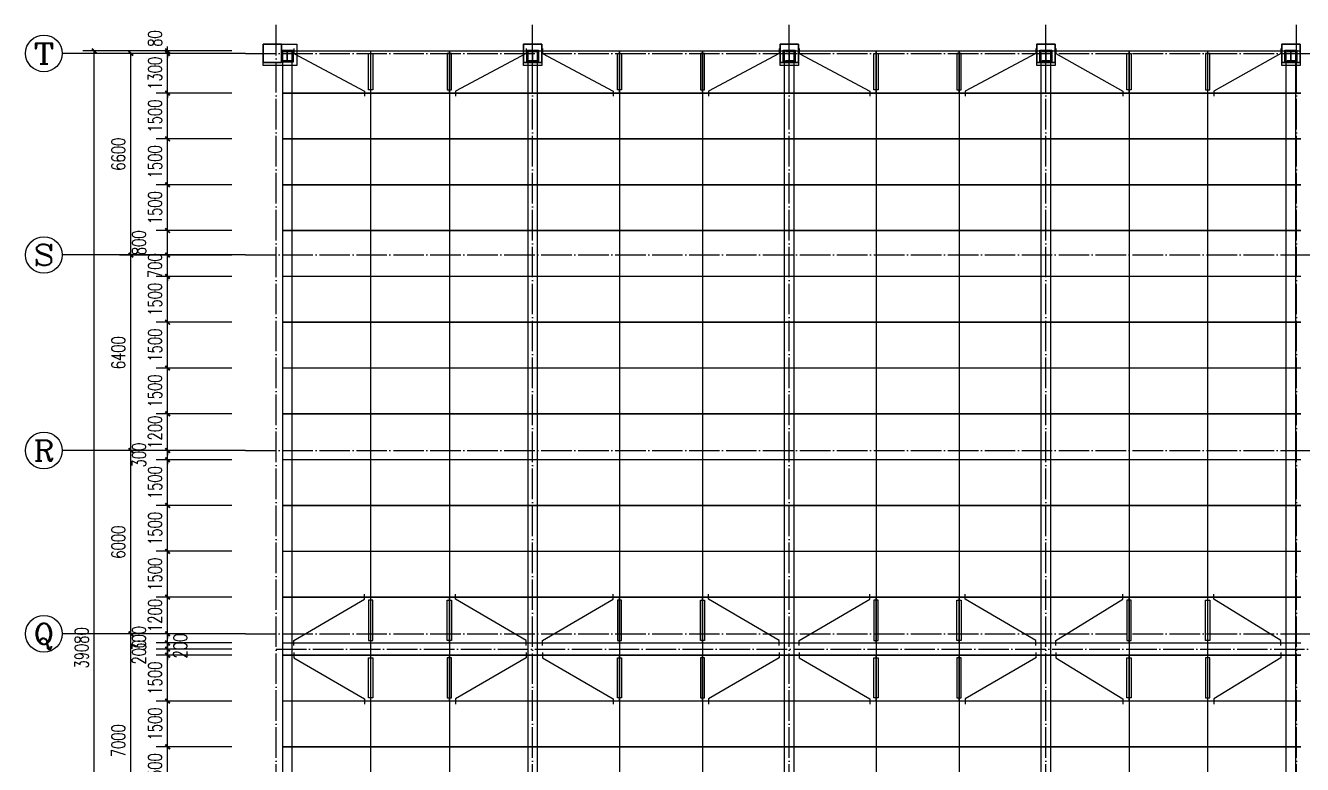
# Model space of a CAD drawing. Extents: x 712773 to 1022356, y -298958 to 209542.
# Drawn here: x 741923 to 783723, y -182332 to -158143 of the extents above; entities that cross this region are included whole.
import ezdxf
from ezdxf.enums import TextEntityAlignment as Align

# ---------------------------------------------------------------- set-up
doc = ezdxf.new("R2010")
doc.units = 0
doc.header["$LTSCALE"] = 500
doc.header["$MEASUREMENT"] = 0
doc.linetypes.add('DOTE', pattern=[2.42, 2, -0.2, 0.02, -0.2])
doc.layers.get('0').update_dxf_attribs({"linetype": 'CONTINUOUS'})
doc.layers.get('DEFPOINTS').update_dxf_attribs({"linetype": 'CONTINUOUS'})
doc.layers.add('0S-柱-线', color=50, linetype='CONTINUOUS', lineweight=30)
for name, color, linetype in [('1000', 2, 'CONTINUOUS'), ('2001', 4, 'CONTINUOUS'), ('AXIS', 3, 'CONTINUOUS'), ('AXIS_TEXT', 7, 'CONTINUOUS'), ('DOOR_FIRE', 4, 'CONTINUOUS'), ('DOTE', 1, 'DOTE'), ('梁柱', 4, 'CONTINUOUS'), ('钢架', 7, 'CONTINUOUS')]:
    doc.layers.add(name, color=color, linetype=linetype)
doc.styles.add('_TCH_AXIS', font='COMPLEX', dxfattribs={"bigfont": 'GBCBIG'})
doc.styles.add('_TCH_DIM_T3', font='SIMPLEX', dxfattribs={"width": 0.705882, "bigfont": 'GBCBIG'})
doc.styles.add('COMPLEX', font='COMPLEX')
doc.dimstyles.new('_TCH_ARCH&&150', dxfattribs={"dimtxt": 446.25, "dimasz": 150, "dimexe": 375, "dimexo": 450, "dimgap": 189.375, "dimtad": 1, "dimdec": 0, "dimzin": 0, "dimdsep": 46, "dimtxsty": '_TCH_DIM_T3', "dimblk": 'ARCHTICK', "dimcen": 0.09, "dimclrt": 7, "dimazin": 2, "dimtfac": 1, "dimtdec": 0, "dimtix": 1, "dimtmove": 2, "dimatfit": 3, "dimfxl": 0, "dimtolj": 1, "dimtzin": 0, "dimarcsym": 0})

# ---------------------------------------------------------------- blocks, each defined once
blk = doc.blocks.new('esrtggheghghsgehrbe')
for points in [[(750803, -72896), (750803, -73596), (750303, -73596), (749703, -73596), (749703, -73496), (750303, -73496), (750303, -72896)], [(750298, -73091), (750688, -73091), (750688, -73481), (750298, -73481)], [(758328, -73091), (758718, -73091), (758718, -73481), (758328, -73481)], [(766728, -73091), (767118, -73091), (767118, -73481), (766728, -73481)], [(775128, -73091), (775518, -73091), (775518, -73481), (775128, -73481)], [(783148, -73091), (783538, -73091), (783538, -73481), (783148, -73481)], [(758223, -73596), (758223, -73496), (758823, -73496), (758823, -73596)], [(766623, -73596), (766623, -73496), (767223, -73496), (767223, -73596)], [(775023, -73596), (775023, -73496), (775623, -73496), (775623, -73596)], [(783043, -73596), (783043, -73496), (783643, -73496), (783643, -73596)]]:
    blk.add_lwpolyline(points, close=True)
at = {"layer": '梁柱'}
for p, q in [((750368, -73116), (750618, -73116)), ((750368, -73130), (750368, -73116)), ((750368, -73130), (750618, -73130)), ((750489, -73442), (750489, -73130)), ((750498, -73442), (750498, -73130)), ((750618, -73116), (750618, -73130)), ((758398, -73116), (758648, -73116)), ((758398, -73130), (758398, -73116)), ((758398, -73130), (758648, -73130)), ((758519, -73442), (758519, -73130)), ((758528, -73442), (758528, -73130)), ((758648, -73116), (758648, -73130)), ((766798, -73116), (767048, -73116)), ((766798, -73130), (766798, -73116)), ((766798, -73130), (767048, -73130)), ((766919, -73442), (766919, -73130)), ((766928, -73442), (766928, -73130)), ((767048, -73116), (767048, -73130)), ((775198, -73116), (775448, -73116)), ((775198, -73130), (775198, -73116)), ((775198, -73130), (775448, -73130)), ((775319, -73442), (775319, -73130)), ((775328, -73442), (775328, -73130)), ((775448, -73116), (775448, -73130)), ((783218, -73116), (783468, -73116)), ((783218, -73130), (783218, -73116)), ((783218, -73130), (783468, -73130)), ((783339, -73442), (783339, -73130)), ((783348, -73442), (783348, -73130)), ((783468, -73116), (783468, -73130)), ((750618, -73442), (750368, -73442)), ((750368, -73456), (750368, -73442)), ((750618, -73456), (750368, -73456)), ((750618, -73442), (750618, -73456)), ((758648, -73442), (758398, -73442)), ((758398, -73456), (758398, -73442)), ((758648, -73456), (758398, -73456)), ((758648, -73442), (758648, -73456)), ((767048, -73442), (766798, -73442)), ((766798, -73456), (766798, -73442)), ((767048, -73456), (766798, -73456)), ((767048, -73442), (767048, -73456)), ((775448, -73442), (775198, -73442)), ((775198, -73456), (775198, -73442)), ((775448, -73456), (775198, -73456)), ((775448, -73442), (775448, -73456)), ((783468, -73442), (783218, -73442)), ((783218, -73456), (783218, -73442)), ((783468, -73456), (783218, -73456)), ((783468, -73442), (783468, -73456))]:
    blk.add_line(p, q, dxfattribs=at)
blk = doc.blocks.new('_ArchTick')
at = {"color": 0, "linetype": 'ByBlock', "const_width": 0.4}
blk.add_lwpolyline([(-0.5, -0.5), (0.5, 0.5)], dxfattribs=at)
blk = doc.blocks.new('*D132')
at = {"layer": 'AXIS', "color": 0, "lineweight": -2, "transparency": 16777216}
for p, q in [((748673, -158975), (743798, -158975)), ((744173, -198055), (744173, -158975)), ((748673, -198055), (743798, -198055))]:
    blk.add_line(p, q, dxfattribs=at)
at = {"layer": 'DEFPOINTS', "color": 0, "transparency": 16777216}
for p in [(744173, -158975), (749123, -158975), (749123, -198055)]:
    blk.add_point(p, dxfattribs=at)
at = {"layer": 'AXIS', "color": 0, "lineweight": -2, "transparency": 16777216, "xscale": 150, "yscale": 150, "zscale": 150}
for p, rotation in [((744173, -158975), 90), ((744173, -198055), 270)]:
    blk.add_blockref('_ArchTick', p, dxfattribs=dict(at, rotation=rotation))
at = {"layer": 'AXIS', "color": 7, "transparency": 16777216, "insert": (743761, -178515), "char_height": 446.2, "attachment_point": 5, "rotation": 90, "style": '_TCH_DIM_T3'}
blk.add_mtext('\\A1;39080', dxfattribs=at)
blk = doc.blocks.new('*D135')
at = {"layer": 'AXIS', "color": 0, "lineweight": -2, "transparency": 16777216}
for p, q in [((748673, -178055), (744998, -178055)), ((745373, -185055), (745373, -178055)), ((748673, -185055), (744998, -185055))]:
    blk.add_line(p, q, dxfattribs=at)
at = {"layer": 'DEFPOINTS', "color": 0, "transparency": 16777216}
for p in [(745373, -178055), (749123, -178055), (749123, -185055)]:
    blk.add_point(p, dxfattribs=at)
at = {"layer": 'AXIS', "color": 0, "lineweight": -2, "transparency": 16777216, "xscale": 150, "yscale": 150, "zscale": 150}
for p, rotation in [((745373, -178055), 90), ((745373, -185055), 270)]:
    blk.add_blockref('_ArchTick', p, dxfattribs=dict(at, rotation=rotation))
at = {"layer": 'AXIS', "color": 7, "transparency": 16777216, "insert": (744961, -181555), "char_height": 446.2, "attachment_point": 5, "rotation": 90, "style": '_TCH_DIM_T3'}
blk.add_mtext('\\A1;7000', dxfattribs=at)
blk = doc.blocks.new('*D136')
at = {"layer": 'AXIS', "color": 0, "lineweight": -2, "transparency": 16777216}
for p, q in [((748673, -172055), (744998, -172055)), ((745373, -178055), (745373, -172055)), ((748673, -178055), (744998, -178055))]:
    blk.add_line(p, q, dxfattribs=at)
at = {"layer": 'DEFPOINTS', "color": 0, "transparency": 16777216}
for p in [(745373, -172055), (749123, -172055), (749123, -178055)]:
    blk.add_point(p, dxfattribs=at)
at = {"layer": 'AXIS', "color": 0, "lineweight": -2, "transparency": 16777216, "xscale": 150, "yscale": 150, "zscale": 150}
for p, rotation in [((745373, -172055), 90), ((745373, -178055), 270)]:
    blk.add_blockref('_ArchTick', p, dxfattribs=dict(at, rotation=rotation))
at = {"layer": 'AXIS', "color": 7, "transparency": 16777216, "insert": (744961, -175055), "char_height": 446.2, "attachment_point": 5, "rotation": 90, "style": '_TCH_DIM_T3'}
blk.add_mtext('\\A1;6000', dxfattribs=at)
blk = doc.blocks.new('*D137')
at = {"layer": 'AXIS', "color": 0, "lineweight": -2, "transparency": 16777216}
for p, q in [((748673, -165655), (744998, -165655)), ((745373, -172055), (745373, -165655)), ((748673, -172055), (744998, -172055))]:
    blk.add_line(p, q, dxfattribs=at)
at = {"layer": 'DEFPOINTS', "color": 0, "transparency": 16777216}
for p in [(745373, -165655), (749123, -165655), (749123, -172055)]:
    blk.add_point(p, dxfattribs=at)
at = {"layer": 'AXIS', "color": 0, "lineweight": -2, "transparency": 16777216, "xscale": 150, "yscale": 150, "zscale": 150}
for p, rotation in [((745373, -165655), 90), ((745373, -172055), 270)]:
    blk.add_blockref('_ArchTick', p, dxfattribs=dict(at, rotation=rotation))
at = {"layer": 'AXIS', "color": 7, "transparency": 16777216, "insert": (744961, -168855), "char_height": 446.2, "attachment_point": 5, "rotation": 90, "style": '_TCH_DIM_T3'}
blk.add_mtext('\\A1;6400', dxfattribs=at)
blk = doc.blocks.new('*D138')
at = {"layer": 'AXIS', "color": 0, "lineweight": -2, "transparency": 16777216}
for p, q in [((748673, -159055), (744998, -159055)), ((745373, -165655), (745373, -159055)), ((748673, -165655), (744998, -165655))]:
    blk.add_line(p, q, dxfattribs=at)
at = {"layer": 'DEFPOINTS', "color": 0, "transparency": 16777216}
for p in [(745373, -159055), (749123, -159055), (749123, -165655)]:
    blk.add_point(p, dxfattribs=at)
at = {"layer": 'AXIS', "color": 0, "lineweight": -2, "transparency": 16777216, "xscale": 150, "yscale": 150, "zscale": 150}
for p, rotation in [((745373, -159055), 90), ((745373, -165655), 270)]:
    blk.add_blockref('_ArchTick', p, dxfattribs=dict(at, rotation=rotation))
at = {"layer": 'AXIS', "color": 7, "transparency": 16777216, "insert": (744961, -162355), "char_height": 446.2, "attachment_point": 5, "rotation": 90, "style": '_TCH_DIM_T3'}
blk.add_mtext('\\A1;6600', dxfattribs=at)
blk = doc.blocks.new('*D185')
at = {"layer": 'AXIS', "color": 0, "lineweight": -2, "transparency": 16777216}
for p, q in [((748673, -181755), (746198, -181755)), ((746573, -183255), (746573, -181755)), ((748673, -183255), (746198, -183255))]:
    blk.add_line(p, q, dxfattribs=at)
at = {"layer": 'DEFPOINTS', "color": 0, "transparency": 16777216}
for p in [(746573, -181755), (749123, -181755), (749123, -183255)]:
    blk.add_point(p, dxfattribs=at)
at = {"layer": 'AXIS', "color": 0, "lineweight": -2, "transparency": 16777216, "xscale": 150, "yscale": 150, "zscale": 150}
for p, rotation in [((746573, -181755), 90), ((746573, -183255), 270)]:
    blk.add_blockref('_ArchTick', p, dxfattribs=dict(at, rotation=rotation))
at = {"layer": 'AXIS', "color": 7, "transparency": 16777216, "insert": (746161, -182505), "char_height": 446.2, "attachment_point": 5, "rotation": 90, "style": '_TCH_DIM_T3'}
blk.add_mtext('\\A1;1500', dxfattribs=at)
blk = doc.blocks.new('*D186')
at = {"layer": 'AXIS', "color": 0, "lineweight": -2, "transparency": 16777216}
for p, q in [((748673, -180255), (746198, -180255)), ((746573, -181755), (746573, -180255)), ((748673, -181755), (746198, -181755))]:
    blk.add_line(p, q, dxfattribs=at)
at = {"layer": 'DEFPOINTS', "color": 0, "transparency": 16777216}
for p in [(746573, -180255), (749123, -180255), (749123, -181755)]:
    blk.add_point(p, dxfattribs=at)
at = {"layer": 'AXIS', "color": 0, "lineweight": -2, "transparency": 16777216, "xscale": 150, "yscale": 150, "zscale": 150}
for p, rotation in [((746573, -180255), 90), ((746573, -181755), 270)]:
    blk.add_blockref('_ArchTick', p, dxfattribs=dict(at, rotation=rotation))
at = {"layer": 'AXIS', "color": 7, "transparency": 16777216, "insert": (746161, -181005), "char_height": 446.2, "attachment_point": 5, "rotation": 90, "style": '_TCH_DIM_T3'}
blk.add_mtext('\\A1;1500', dxfattribs=at)
blk = doc.blocks.new('*D187')
at = {"layer": 'AXIS', "color": 0, "lineweight": -2, "transparency": 16777216}
for p, q in [((748673, -178755), (746198, -178755)), ((746573, -180255), (746573, -178755)), ((748673, -180255), (746198, -180255))]:
    blk.add_line(p, q, dxfattribs=at)
at = {"layer": 'DEFPOINTS', "color": 0, "transparency": 16777216}
for p in [(746573, -178755), (749123, -178755), (749123, -180255)]:
    blk.add_point(p, dxfattribs=at)
at = {"layer": 'AXIS', "color": 0, "lineweight": -2, "transparency": 16777216, "xscale": 150, "yscale": 150, "zscale": 150}
for p, rotation in [((746573, -178755), 90), ((746573, -180255), 270)]:
    blk.add_blockref('_ArchTick', p, dxfattribs=dict(at, rotation=rotation))
at = {"layer": 'AXIS', "color": 7, "transparency": 16777216, "insert": (746161, -179505), "char_height": 446.2, "attachment_point": 5, "rotation": 90, "style": '_TCH_DIM_T3'}
blk.add_mtext('\\A1;1500', dxfattribs=at)
blk = doc.blocks.new('*D188')
at = {"layer": 'AXIS', "color": 0, "lineweight": -2, "transparency": 16777216}
for p, q in [((746573, -178555), (746573, -178405)), ((748673, -178555), (746198, -178555)), ((748673, -178755), (746198, -178755)), ((746573, -178755), (746573, -178555)), ((746573, -178755), (746573, -178905))]:
    blk.add_line(p, q, dxfattribs=at)
at = {"layer": 'DEFPOINTS', "color": 0, "transparency": 16777216}
for p in [(746573, -178555), (749123, -178555), (749123, -178755)]:
    blk.add_point(p, dxfattribs=at)
at = {"layer": 'AXIS', "color": 0, "lineweight": -2, "transparency": 16777216, "xscale": 150, "yscale": 150, "zscale": 150}
for p, rotation in [((746573, -178555), 270), ((746573, -178755), 90)]:
    blk.add_blockref('_ArchTick', p, dxfattribs=dict(at, rotation=rotation))
at = {"layer": 'AXIS', "color": 7, "transparency": 16777216, "insert": (745636, -178655), "char_height": 446.2, "attachment_point": 5, "rotation": 90, "style": '_TCH_DIM_T3'}
blk.add_mtext('\\A1;200', dxfattribs=at)
blk = doc.blocks.new('*D189')
at = {"layer": 'AXIS', "color": 0, "lineweight": -2, "transparency": 16777216}
for p, q in [((748673, -178355), (746198, -178355)), ((746573, -178355), (746573, -178205)), ((746573, -178555), (746573, -178355)), ((748673, -178555), (746198, -178555)), ((746573, -178555), (746573, -178705))]:
    blk.add_line(p, q, dxfattribs=at)
at = {"layer": 'DEFPOINTS', "color": 0, "transparency": 16777216}
for p in [(746573, -178355), (749123, -178355), (749123, -178555)]:
    blk.add_point(p, dxfattribs=at)
at = {"layer": 'AXIS', "color": 0, "lineweight": -2, "transparency": 16777216, "xscale": 150, "yscale": 150, "zscale": 150}
for p, rotation in [((746573, -178355), 270), ((746573, -178555), 90)]:
    blk.add_blockref('_ArchTick', p, dxfattribs=dict(at, rotation=rotation))
at = {"layer": 'AXIS', "color": 7, "transparency": 16777216, "insert": (746986, -178455), "char_height": 446.2, "attachment_point": 5, "rotation": 90, "style": '_TCH_DIM_T3'}
blk.add_mtext('\\A1;200', dxfattribs=at)
blk = doc.blocks.new('*D190')
at = {"layer": 'AXIS', "color": 0, "lineweight": -2, "transparency": 16777216}
for p, q in [((748673, -178055), (746198, -178055)), ((746573, -178055), (746573, -177905)), ((746573, -178355), (746573, -178055)), ((748673, -178355), (746198, -178355)), ((746573, -178355), (746573, -178505))]:
    blk.add_line(p, q, dxfattribs=at)
at = {"layer": 'DEFPOINTS', "color": 0, "transparency": 16777216}
for p in [(746573, -178055), (749123, -178055), (749123, -178355)]:
    blk.add_point(p, dxfattribs=at)
at = {"layer": 'AXIS', "color": 0, "lineweight": -2, "transparency": 16777216, "xscale": 150, "yscale": 150, "zscale": 150}
for p, rotation in [((746573, -178055), 270), ((746573, -178355), 90)]:
    blk.add_blockref('_ArchTick', p, dxfattribs=dict(at, rotation=rotation))
at = {"layer": 'AXIS', "color": 7, "transparency": 16777216, "insert": (745636, -178205), "char_height": 446.2, "attachment_point": 5, "rotation": 90, "style": '_TCH_DIM_T3'}
blk.add_mtext('\\A1;300', dxfattribs=at)
blk = doc.blocks.new('*D191')
at = {"layer": 'AXIS', "color": 0, "lineweight": -2, "transparency": 16777216}
for p, q in [((746573, -176855), (746573, -176705)), ((748673, -176855), (746198, -176855)), ((746573, -178055), (746573, -176855)), ((748673, -178055), (746198, -178055)), ((746573, -178055), (746573, -178205))]:
    blk.add_line(p, q, dxfattribs=at)
at = {"layer": 'DEFPOINTS', "color": 0, "transparency": 16777216}
for p in [(746573, -176855), (749123, -176855), (749123, -178055)]:
    blk.add_point(p, dxfattribs=at)
at = {"layer": 'AXIS', "color": 0, "lineweight": -2, "transparency": 16777216, "xscale": 150, "yscale": 150, "zscale": 150}
for p, rotation in [((746573, -176855), 270), ((746573, -178055), 90)]:
    blk.add_blockref('_ArchTick', p, dxfattribs=dict(at, rotation=rotation))
at = {"layer": 'AXIS', "color": 7, "transparency": 16777216, "insert": (746161, -177455), "char_height": 446.2, "attachment_point": 5, "rotation": 90, "style": '_TCH_DIM_T3'}
blk.add_mtext('\\A1;1200', dxfattribs=at)
blk = doc.blocks.new('*D192')
at = {"layer": 'AXIS', "color": 0, "lineweight": -2, "transparency": 16777216}
for p, q in [((748673, -175355), (746198, -175355)), ((746573, -176855), (746573, -175355)), ((748673, -176855), (746198, -176855))]:
    blk.add_line(p, q, dxfattribs=at)
at = {"layer": 'DEFPOINTS', "color": 0, "transparency": 16777216}
for p in [(746573, -175355), (749123, -175355), (749123, -176855)]:
    blk.add_point(p, dxfattribs=at)
at = {"layer": 'AXIS', "color": 0, "lineweight": -2, "transparency": 16777216, "xscale": 150, "yscale": 150, "zscale": 150}
for p, rotation in [((746573, -175355), 90), ((746573, -176855), 270)]:
    blk.add_blockref('_ArchTick', p, dxfattribs=dict(at, rotation=rotation))
at = {"layer": 'AXIS', "color": 7, "transparency": 16777216, "insert": (746161, -176105), "char_height": 446.2, "attachment_point": 5, "rotation": 90, "style": '_TCH_DIM_T3'}
blk.add_mtext('\\A1;1500', dxfattribs=at)
blk = doc.blocks.new('*D193')
at = {"layer": 'AXIS', "color": 0, "lineweight": -2, "transparency": 16777216}
for p, q in [((748673, -173855), (746198, -173855)), ((746573, -175355), (746573, -173855)), ((748673, -175355), (746198, -175355))]:
    blk.add_line(p, q, dxfattribs=at)
at = {"layer": 'DEFPOINTS', "color": 0, "transparency": 16777216}
for p in [(746573, -173855), (749123, -173855), (749123, -175355)]:
    blk.add_point(p, dxfattribs=at)
at = {"layer": 'AXIS', "color": 0, "lineweight": -2, "transparency": 16777216, "xscale": 150, "yscale": 150, "zscale": 150}
for p, rotation in [((746573, -173855), 90), ((746573, -175355), 270)]:
    blk.add_blockref('_ArchTick', p, dxfattribs=dict(at, rotation=rotation))
at = {"layer": 'AXIS', "color": 7, "transparency": 16777216, "insert": (746161, -174605), "char_height": 446.2, "attachment_point": 5, "rotation": 90, "style": '_TCH_DIM_T3'}
blk.add_mtext('\\A1;1500', dxfattribs=at)
blk = doc.blocks.new('*D194')
at = {"layer": 'AXIS', "color": 0, "lineweight": -2, "transparency": 16777216}
for p, q in [((748673, -172355), (746198, -172355)), ((746573, -173855), (746573, -172355)), ((748673, -173855), (746198, -173855))]:
    blk.add_line(p, q, dxfattribs=at)
at = {"layer": 'DEFPOINTS', "color": 0, "transparency": 16777216}
for p in [(746573, -172355), (749123, -172355), (749123, -173855)]:
    blk.add_point(p, dxfattribs=at)
at = {"layer": 'AXIS', "color": 0, "lineweight": -2, "transparency": 16777216, "xscale": 150, "yscale": 150, "zscale": 150}
for p, rotation in [((746573, -172355), 90), ((746573, -173855), 270)]:
    blk.add_blockref('_ArchTick', p, dxfattribs=dict(at, rotation=rotation))
at = {"layer": 'AXIS', "color": 7, "transparency": 16777216, "insert": (746161, -173105), "char_height": 446.2, "attachment_point": 5, "rotation": 90, "style": '_TCH_DIM_T3'}
blk.add_mtext('\\A1;1500', dxfattribs=at)
blk = doc.blocks.new('*D195')
at = {"layer": 'AXIS', "color": 0, "lineweight": -2, "transparency": 16777216}
for p, q in [((748673, -172055), (746198, -172055)), ((746573, -172055), (746573, -171905)), ((746573, -172355), (746573, -172055)), ((748673, -172355), (746198, -172355)), ((746573, -172355), (746573, -172505))]:
    blk.add_line(p, q, dxfattribs=at)
at = {"layer": 'DEFPOINTS', "color": 0, "transparency": 16777216}
for p in [(746573, -172055), (749123, -172055), (749123, -172355)]:
    blk.add_point(p, dxfattribs=at)
at = {"layer": 'AXIS', "color": 0, "lineweight": -2, "transparency": 16777216, "xscale": 150, "yscale": 150, "zscale": 150}
for p, rotation in [((746573, -172055), 270), ((746573, -172355), 90)]:
    blk.add_blockref('_ArchTick', p, dxfattribs=dict(at, rotation=rotation))
at = {"layer": 'AXIS', "color": 7, "transparency": 16777216, "insert": (745636, -172205), "char_height": 446.2, "attachment_point": 5, "rotation": 90, "style": '_TCH_DIM_T3'}
blk.add_mtext('\\A1;300', dxfattribs=at)
blk = doc.blocks.new('*D196')
at = {"layer": 'AXIS', "color": 0, "lineweight": -2, "transparency": 16777216}
for p, q in [((748673, -170855), (746198, -170855)), ((746573, -170855), (746573, -170705)), ((746573, -172055), (746573, -170855)), ((748673, -172055), (746198, -172055)), ((746573, -172055), (746573, -172205))]:
    blk.add_line(p, q, dxfattribs=at)
at = {"layer": 'DEFPOINTS', "color": 0, "transparency": 16777216}
for p in [(746573, -170855), (749123, -170855), (749123, -172055)]:
    blk.add_point(p, dxfattribs=at)
at = {"layer": 'AXIS', "color": 0, "lineweight": -2, "transparency": 16777216, "xscale": 150, "yscale": 150, "zscale": 150}
for p, rotation in [((746573, -170855), 270), ((746573, -172055), 90)]:
    blk.add_blockref('_ArchTick', p, dxfattribs=dict(at, rotation=rotation))
at = {"layer": 'AXIS', "color": 7, "transparency": 16777216, "insert": (746161, -171455), "char_height": 446.2, "attachment_point": 5, "rotation": 90, "style": '_TCH_DIM_T3'}
blk.add_mtext('\\A1;1200', dxfattribs=at)
blk = doc.blocks.new('*D197')
at = {"layer": 'AXIS', "color": 0, "lineweight": -2, "transparency": 16777216}
for p, q in [((748673, -169355), (746198, -169355)), ((746573, -170855), (746573, -169355)), ((748673, -170855), (746198, -170855))]:
    blk.add_line(p, q, dxfattribs=at)
at = {"layer": 'DEFPOINTS', "color": 0, "transparency": 16777216}
for p in [(746573, -169355), (749123, -169355), (749123, -170855)]:
    blk.add_point(p, dxfattribs=at)
at = {"layer": 'AXIS', "color": 0, "lineweight": -2, "transparency": 16777216, "xscale": 150, "yscale": 150, "zscale": 150}
for p, rotation in [((746573, -169355), 90), ((746573, -170855), 270)]:
    blk.add_blockref('_ArchTick', p, dxfattribs=dict(at, rotation=rotation))
at = {"layer": 'AXIS', "color": 7, "transparency": 16777216, "insert": (746161, -170105), "char_height": 446.2, "attachment_point": 5, "rotation": 90, "style": '_TCH_DIM_T3'}
blk.add_mtext('\\A1;1500', dxfattribs=at)
blk = doc.blocks.new('*D198')
at = {"layer": 'AXIS', "color": 0, "lineweight": -2, "transparency": 16777216}
for p, q in [((748673, -167855), (746198, -167855)), ((746573, -169355), (746573, -167855)), ((748673, -169355), (746198, -169355))]:
    blk.add_line(p, q, dxfattribs=at)
at = {"layer": 'DEFPOINTS', "color": 0, "transparency": 16777216}
for p in [(746573, -167855), (749123, -167855), (749123, -169355)]:
    blk.add_point(p, dxfattribs=at)
at = {"layer": 'AXIS', "color": 0, "lineweight": -2, "transparency": 16777216, "xscale": 150, "yscale": 150, "zscale": 150}
for p, rotation in [((746573, -167855), 90), ((746573, -169355), 270)]:
    blk.add_blockref('_ArchTick', p, dxfattribs=dict(at, rotation=rotation))
at = {"layer": 'AXIS', "color": 7, "transparency": 16777216, "insert": (746161, -168605), "char_height": 446.2, "attachment_point": 5, "rotation": 90, "style": '_TCH_DIM_T3'}
blk.add_mtext('\\A1;1500', dxfattribs=at)
blk = doc.blocks.new('*D199')
at = {"layer": 'AXIS', "color": 0, "lineweight": -2, "transparency": 16777216}
for p, q in [((748673, -166355), (746198, -166355)), ((746573, -167855), (746573, -166355)), ((748673, -167855), (746198, -167855))]:
    blk.add_line(p, q, dxfattribs=at)
at = {"layer": 'DEFPOINTS', "color": 0, "transparency": 16777216}
for p in [(746573, -166355), (749123, -166355), (749123, -167855)]:
    blk.add_point(p, dxfattribs=at)
at = {"layer": 'AXIS', "color": 0, "lineweight": -2, "transparency": 16777216, "xscale": 150, "yscale": 150, "zscale": 150}
for p, rotation in [((746573, -166355), 90), ((746573, -167855), 270)]:
    blk.add_blockref('_ArchTick', p, dxfattribs=dict(at, rotation=rotation))
at = {"layer": 'AXIS', "color": 7, "transparency": 16777216, "insert": (746161, -167105), "char_height": 446.2, "attachment_point": 5, "rotation": 90, "style": '_TCH_DIM_T3'}
blk.add_mtext('\\A1;1500', dxfattribs=at)
blk = doc.blocks.new('*D200')
at = {"layer": 'AXIS', "color": 0, "lineweight": -2, "transparency": 16777216}
for p, q in [((746573, -165655), (746573, -165505)), ((748673, -165655), (746198, -165655)), ((746573, -166355), (746573, -165655)), ((748673, -166355), (746198, -166355)), ((746573, -166355), (746573, -166505))]:
    blk.add_line(p, q, dxfattribs=at)
at = {"layer": 'DEFPOINTS', "color": 0, "transparency": 16777216}
for p in [(746573, -165655), (749123, -165655), (749123, -166355)]:
    blk.add_point(p, dxfattribs=at)
at = {"layer": 'AXIS', "color": 0, "lineweight": -2, "transparency": 16777216, "xscale": 150, "yscale": 150, "zscale": 150}
for p, rotation in [((746573, -165655), 270), ((746573, -166355), 90)]:
    blk.add_blockref('_ArchTick', p, dxfattribs=dict(at, rotation=rotation))
at = {"layer": 'AXIS', "color": 7, "transparency": 16777216, "insert": (746161, -166005), "char_height": 446.2, "attachment_point": 5, "rotation": 90, "style": '_TCH_DIM_T3'}
blk.add_mtext('\\A1;700', dxfattribs=at)
blk = doc.blocks.new('*D201')
at = {"layer": 'AXIS', "color": 0, "lineweight": -2, "transparency": 16777216}
for p, q in [((748673, -164855), (746198, -164855)), ((746573, -165655), (746573, -164855)), ((748673, -165655), (746198, -165655))]:
    blk.add_line(p, q, dxfattribs=at)
at = {"layer": 'DEFPOINTS', "color": 0, "transparency": 16777216}
for p in [(746573, -164855), (749123, -164855), (749123, -165655)]:
    blk.add_point(p, dxfattribs=at)
at = {"layer": 'AXIS', "color": 0, "lineweight": -2, "transparency": 16777216, "xscale": 150, "yscale": 150, "zscale": 150}
for p, rotation in [((746573, -164855), 90), ((746573, -165655), 270)]:
    blk.add_blockref('_ArchTick', p, dxfattribs=dict(at, rotation=rotation))
at = {"layer": 'AXIS', "color": 7, "transparency": 16777216, "insert": (745636, -165255), "char_height": 446.2, "attachment_point": 5, "rotation": 90, "style": '_TCH_DIM_T3'}
blk.add_mtext('\\A1;800', dxfattribs=at)
blk = doc.blocks.new('*D202')
at = {"layer": 'AXIS', "color": 0, "lineweight": -2, "transparency": 16777216}
for p, q in [((748673, -163355), (746198, -163355)), ((746573, -164855), (746573, -163355)), ((748673, -164855), (746198, -164855))]:
    blk.add_line(p, q, dxfattribs=at)
at = {"layer": 'DEFPOINTS', "color": 0, "transparency": 16777216}
for p in [(746573, -163355), (749123, -163355), (749123, -164855)]:
    blk.add_point(p, dxfattribs=at)
at = {"layer": 'AXIS', "color": 0, "lineweight": -2, "transparency": 16777216, "xscale": 150, "yscale": 150, "zscale": 150}
for p, rotation in [((746573, -163355), 90), ((746573, -164855), 270)]:
    blk.add_blockref('_ArchTick', p, dxfattribs=dict(at, rotation=rotation))
at = {"layer": 'AXIS', "color": 7, "transparency": 16777216, "insert": (746161, -164105), "char_height": 446.2, "attachment_point": 5, "rotation": 90, "style": '_TCH_DIM_T3'}
blk.add_mtext('\\A1;1500', dxfattribs=at)
blk = doc.blocks.new('*D203')
at = {"layer": 'AXIS', "color": 0, "lineweight": -2, "transparency": 16777216}
for p, q in [((748673, -161855), (746198, -161855)), ((746573, -163355), (746573, -161855)), ((748673, -163355), (746198, -163355))]:
    blk.add_line(p, q, dxfattribs=at)
at = {"layer": 'DEFPOINTS', "color": 0, "transparency": 16777216}
for p in [(746573, -161855), (749123, -161855), (749123, -163355)]:
    blk.add_point(p, dxfattribs=at)
at = {"layer": 'AXIS', "color": 0, "lineweight": -2, "transparency": 16777216, "xscale": 150, "yscale": 150, "zscale": 150}
for p, rotation in [((746573, -161855), 90), ((746573, -163355), 270)]:
    blk.add_blockref('_ArchTick', p, dxfattribs=dict(at, rotation=rotation))
at = {"layer": 'AXIS', "color": 7, "transparency": 16777216, "insert": (746161, -162605), "char_height": 446.2, "attachment_point": 5, "rotation": 90, "style": '_TCH_DIM_T3'}
blk.add_mtext('\\A1;1500', dxfattribs=at)
blk = doc.blocks.new('*D204')
at = {"layer": 'AXIS', "color": 0, "lineweight": -2, "transparency": 16777216}
for p, q in [((748673, -160355), (746198, -160355)), ((746573, -161855), (746573, -160355)), ((748673, -161855), (746198, -161855))]:
    blk.add_line(p, q, dxfattribs=at)
at = {"layer": 'DEFPOINTS', "color": 0, "transparency": 16777216}
for p in [(746573, -160355), (749123, -160355), (749123, -161855)]:
    blk.add_point(p, dxfattribs=at)
at = {"layer": 'AXIS', "color": 0, "lineweight": -2, "transparency": 16777216, "xscale": 150, "yscale": 150, "zscale": 150}
for p, rotation in [((746573, -160355), 90), ((746573, -161855), 270)]:
    blk.add_blockref('_ArchTick', p, dxfattribs=dict(at, rotation=rotation))
at = {"layer": 'AXIS', "color": 7, "transparency": 16777216, "insert": (746161, -161105), "char_height": 446.2, "attachment_point": 5, "rotation": 90, "style": '_TCH_DIM_T3'}
blk.add_mtext('\\A1;1500', dxfattribs=at)
blk = doc.blocks.new('*D205')
at = {"layer": 'AXIS', "color": 0, "lineweight": -2, "transparency": 16777216}
for p, q in [((748673, -159055), (746198, -159055)), ((746573, -159055), (746573, -158905)), ((746573, -160355), (746573, -159055)), ((748673, -160355), (746198, -160355)), ((746573, -160355), (746573, -160505))]:
    blk.add_line(p, q, dxfattribs=at)
at = {"layer": 'DEFPOINTS', "color": 0, "transparency": 16777216}
for p in [(746573, -159055), (749123, -159055), (749123, -160355)]:
    blk.add_point(p, dxfattribs=at)
at = {"layer": 'AXIS', "color": 0, "lineweight": -2, "transparency": 16777216, "xscale": 150, "yscale": 150, "zscale": 150}
for p, rotation in [((746573, -159055), 270), ((746573, -160355), 90)]:
    blk.add_blockref('_ArchTick', p, dxfattribs=dict(at, rotation=rotation))
at = {"layer": 'AXIS', "color": 7, "transparency": 16777216, "insert": (746161, -159705), "char_height": 446.2, "attachment_point": 5, "rotation": 90, "style": '_TCH_DIM_T3'}
blk.add_mtext('\\A1;1300', dxfattribs=at)
blk = doc.blocks.new('*D206')
at = {"layer": 'AXIS', "color": 0, "lineweight": -2, "transparency": 16777216}
for p, q in [((746573, -158975), (746573, -158825)), ((748673, -158975), (746198, -158975)), ((748673, -159055), (746198, -159055)), ((746573, -159055), (746573, -158975)), ((746573, -159055), (746573, -159205))]:
    blk.add_line(p, q, dxfattribs=at)
at = {"layer": 'DEFPOINTS', "color": 0, "transparency": 16777216}
for p in [(746573, -158975), (749123, -158975), (749123, -159055)]:
    blk.add_point(p, dxfattribs=at)
at = {"layer": 'AXIS', "color": 0, "lineweight": -2, "transparency": 16777216, "xscale": 150, "yscale": 150, "zscale": 150}
for p, rotation in [((746573, -158975), 270), ((746573, -159055), 90)]:
    blk.add_blockref('_ArchTick', p, dxfattribs=dict(at, rotation=rotation))
at = {"layer": 'AXIS', "color": 7, "transparency": 16777216, "insert": (746161, -158570), "char_height": 446.2, "attachment_point": 5, "rotation": 90, "style": '_TCH_DIM_T3'}
blk.add_mtext('\\A1;80', dxfattribs=at)
blk = doc.blocks.new('_AXISO')
blk.add_circle((0, 0), 0.5)
at = {"layer": 'AXIS_TEXT', "style": 'COMPLEX', "width": 1.302083}
blk.add_attdef('A', text='', height=0.56, dxfattribs=at).set_placement((-0.25, -0.28), (0.25, -0.28), align=Align.FIT)

msp = doc.modelspace()

# ---------------------------------------------------------------- linework, layer by layer
at = {"layer": '0S-柱-线'}
for points in [[(750303, -159354.5), (750303, -158754.5), (749703, -158754.5), (749703, -159354.5)], [(758823, -159354.5), (758823, -158754.5), (758223, -158754.5), (758223, -159354.5)], [(767223, -159354.5), (767223, -158754.5), (766623, -158754.5), (766623, -159354.5)], [(775623, -159354.5), (775623, -158754.5), (775023, -158754.5), (775023, -159354.5)], [(783643, -159354.5), (783643, -158754.5), (783043, -158754.5), (783043, -159354.5)]]:
    msp.add_lwpolyline(points, close=True, dxfattribs=at)
at = {"layer": '1000', "const_width": 50}
for points in [[(750343, -158974.5), (783673, -158974.5)], [(750343, -160354.5), (783673, -160354.5)], [(750343, -161854.5), (783673, -161854.5)], [(750343, -163354.5), (783673, -163354.5)], [(750343, -164854.5), (783673, -164854.5)], [(750343, -166354.5), (783673, -166354.5)], [(750343, -167854.5), (783673, -167854.5)], [(750343, -169354.5), (783673, -169354.5)], [(750343, -170854.5), (783673, -170854.5)], [(750343, -172354.5), (783673, -172354.5)], [(750343, -173854.5), (783673, -173854.5)], [(750343, -175354.5), (783673, -175354.5)], [(750343, -176854.5), (783673, -176854.5)], [(750343, -178354.5), (783673, -178354.5)], [(750343, -178754.5), (783673, -178754.5)], [(750343, -178754.5), (783673, -178754.5)], [(750343, -180254.5), (783673, -180254.5)], [(750343, -181754.5), (783673, -181754.5)]]:
    msp.add_lwpolyline(points, dxfattribs=at)
at = {"layer": '2001'}
for points in [[(750643, -197954.5), (750343, -197954.5), (750343, -158974.5), (750643, -158974.5)], [(758673, -197954.5), (758373, -197954.5), (758373, -158974.5), (758673, -158974.5)], [(767073, -197954.5), (766773, -197954.5), (766773, -158974.5), (767073, -158974.5)], [(775473, -197954.5), (775173, -197954.5), (775173, -158974.5), (775473, -158974.5)], [(783493, -197954.5), (783193, -197954.5), (783193, -158974.5), (783493, -158974.5)]]:
    msp.add_lwpolyline(points, close=True, dxfattribs=at)
at = {"layer": 'AXIS'}
for p, q in [((749123, -159054.5), (743123, -159054.5)), ((749123, -165654.5), (743123, -165654.5)), ((749123, -172054.5), (743123, -172054.5)), ((749123, -178054.5), (743123, -178054.5))]:
    msp.add_line(p, q, dxfattribs=at)
at = {"layer": 'DOOR_FIRE'}
for p, q in [((753219.7, -158974.5), (753219.7, -197954.5)), ((755796.3, -158974.5), (755796.3, -197954.5)), ((761364.7, -158974.5), (761364.7, -197954.5)), ((764081.4, -158974.5), (764081.4, -197954.5)), ((769764.7, -158974.5), (769764.7, -197954.5)), ((772481.4, -158974.5), (772481.4, -197954.5)), ((778046.3, -158974.5), (778046.3, -197954.5)), ((780619.7, -158974.5), (780619.7, -197954.5))]:
    msp.add_line(p, q, dxfattribs=at)
for points in [[(750703.3, -158891.7), (750703.3, -159057.3), (753019.4, -160288.3), (753019.4, -160455)], [(758312.7, -158891.7), (758312.7, -159057.3), (755996.6, -160288.3), (755996.6, -160455)], [(758848.3, -158891.7), (758848.3, -159057.3), (761164.4, -160288.3), (761164.4, -160455)], [(766597.7, -158891.7), (766597.7, -159057.3), (764281.6, -160288.3), (764281.6, -160455)], [(767248.3, -158891.7), (767248.3, -159057.3), (769564.4, -160288.3), (769564.4, -160455)], [(774997.7, -158891.7), (774997.7, -159057.3), (772681.6, -160288.3), (772681.6, -160455)], [(775648.3, -158891.7), (775648.3, -159057.3), (777846.1, -160288.3), (777846.1, -160455)], [(783017.7, -158891.7), (783017.7, -159057.3), (780820, -160288.3), (780820, -160455)], [(750703.3, -178437.3), (750703.3, -178271.7), (753019.4, -176920.7), (753019.4, -176754.1)], [(758312.7, -178437.3), (758312.7, -178271.7), (755996.6, -176920.7), (755996.6, -176754.1)], [(758848.3, -178437.3), (758848.3, -178271.7), (761164.4, -176920.7), (761164.4, -176754.1)], [(766597.7, -178437.3), (766597.7, -178271.7), (764281.6, -176920.7), (764281.6, -176754.1)], [(767248.3, -178437.3), (767248.3, -178271.7), (769564.4, -176920.7), (769564.4, -176754.1)], [(774997.7, -178437.3), (774997.7, -178271.7), (772681.6, -176920.7), (772681.6, -176754.1)], [(775648.3, -178437.3), (775648.3, -178271.7), (777846.1, -176920.7), (777846.1, -176754.1)], [(783017.7, -178437.3), (783017.7, -178271.7), (780820, -176920.7), (780820, -176754.1)], [(750703.3, -178671.7), (750703.3, -178837.3), (753019.4, -180188.3), (753019.4, -180355)], [(758312.7, -178671.7), (758312.7, -178837.3), (755996.6, -180188.3), (755996.6, -180355)], [(758848.3, -178671.7), (758848.3, -178837.3), (761164.4, -180188.3), (761164.4, -180355)], [(766597.7, -178671.7), (766597.7, -178837.3), (764281.6, -180188.3), (764281.6, -180355)], [(767248.3, -178671.7), (767248.3, -178837.3), (769564.4, -180188.3), (769564.4, -180355)], [(774997.7, -178671.7), (774997.7, -178837.3), (772681.6, -180188.3), (772681.6, -180355)], [(775648.3, -178671.7), (775648.3, -178837.3), (777846.1, -180188.3), (777846.1, -180355)], [(783017.7, -178671.7), (783017.7, -178837.3), (780820, -180188.3), (780820, -180355)]]:
    msp.add_lwpolyline(points, dxfattribs=at)
for points in [[(753287.2, -159056.4), (753287.2, -160252.6), (753152.2, -160252.6), (753152.2, -159056.4)], [(755728.8, -159056.4), (755728.8, -160252.6), (755863.8, -160252.6), (755863.8, -159056.4)], [(761432.2, -159056.4), (761432.2, -160252.6), (761297.2, -160252.6), (761297.2, -159056.4)], [(764013.9, -159056.4), (764013.9, -160252.6), (764148.9, -160252.6), (764148.9, -159056.4)], [(769832.2, -159056.4), (769832.2, -160252.6), (769697.2, -160252.6), (769697.2, -159056.4)], [(772413.9, -159056.4), (772413.9, -160252.6), (772548.9, -160252.6), (772548.9, -159056.4)], [(778113.8, -159056.4), (778113.8, -160252.6), (777978.8, -160252.6), (777978.8, -159056.4)], [(780552.2, -159056.4), (780552.2, -160252.6), (780687.2, -160252.6), (780687.2, -159056.4)], [(753287.2, -178272.7), (753287.2, -176956.4), (753152.2, -176956.4), (753152.2, -178272.7)], [(755728.8, -178272.7), (755728.8, -176956.4), (755863.8, -176956.4), (755863.8, -178272.7)], [(761432.2, -178272.7), (761432.2, -176956.4), (761297.2, -176956.4), (761297.2, -178272.7)], [(764013.9, -178272.7), (764013.9, -176956.4), (764148.9, -176956.4), (764148.9, -178272.7)], [(769832.2, -178272.7), (769832.2, -176956.4), (769697.2, -176956.4), (769697.2, -178272.7)], [(772413.9, -178272.7), (772413.9, -176956.4), (772548.9, -176956.4), (772548.9, -178272.7)], [(778113.8, -178272.7), (778113.8, -176956.4), (777978.8, -176956.4), (777978.8, -178272.7)], [(780552.2, -178272.7), (780552.2, -176956.4), (780687.2, -176956.4), (780687.2, -178272.7)], [(753287.2, -178836.4), (753287.2, -180152.6), (753152.2, -180152.6), (753152.2, -178836.4)], [(755728.8, -178836.4), (755728.8, -180152.6), (755863.8, -180152.6), (755863.8, -178836.4)], [(761432.2, -178836.4), (761432.2, -180152.6), (761297.2, -180152.6), (761297.2, -178836.4)], [(764013.9, -178836.4), (764013.9, -180152.6), (764148.9, -180152.6), (764148.9, -178836.4)], [(769832.2, -178836.4), (769832.2, -180152.6), (769697.2, -180152.6), (769697.2, -178836.4)], [(772413.9, -178836.4), (772413.9, -180152.6), (772548.9, -180152.6), (772548.9, -178836.4)], [(778113.8, -178836.4), (778113.8, -180152.6), (777978.8, -180152.6), (777978.8, -178836.4)], [(780552.2, -178836.4), (780552.2, -180152.6), (780687.2, -180152.6), (780687.2, -178836.4)]]:
    msp.add_lwpolyline(points, close=True, dxfattribs=at)
at = {"layer": 'DOOR_FIRE', "const_width": 50}
for points in [[(753219.7, -158974.5), (753219.7, -160354.5)], [(755796.3, -158974.5), (755796.3, -160354.5)], [(761364.7, -158974.5), (761364.7, -160354.5)], [(764081.4, -158974.5), (764081.4, -160354.5)], [(769764.7, -158974.5), (769764.7, -160354.5)], [(772481.4, -158974.5), (772481.4, -160354.5)], [(778046.3, -158974.5), (778046.3, -160354.5)], [(780619.7, -158974.5), (780619.7, -160354.5)], [(753219.7, -178354.5), (753219.7, -176854.5)], [(755796.3, -178354.5), (755796.3, -176854.5)], [(761364.7, -178354.5), (761364.7, -176854.5)], [(764081.4, -178354.5), (764081.4, -176854.5)], [(769764.7, -178354.5), (769764.7, -176854.5)], [(772481.4, -178354.5), (772481.4, -176854.5)], [(778046.3, -178354.5), (778046.3, -176854.5)], [(780619.7, -178354.5), (780619.7, -176854.5)], [(753219.7, -178754.5), (753219.7, -180254.5)], [(755796.3, -178754.5), (755796.3, -180254.5)], [(761364.7, -178754.5), (761364.7, -180254.5)], [(764081.4, -178754.5), (764081.4, -180254.5)], [(769764.7, -178754.5), (769764.7, -180254.5)], [(772481.4, -178754.5), (772481.4, -180254.5)], [(778046.3, -178754.5), (778046.3, -180254.5)], [(780619.7, -178754.5), (780619.7, -180254.5)]]:
    msp.add_lwpolyline(points, dxfattribs=at)
at = {"layer": 'DOTE'}
for p, q in [((750123, -199054.5), (750123, -158054.5)), ((758523, -199054.5), (758523, -158054.5)), ((766923, -199054.5), (766923, -158054.5)), ((775323, -199054.5), (775323, -158054.5)), ((783523, -199054.5), (783523, -158054.5)), ((749123, -159054.5), (818323, -159054.5)), ((749123, -165654.5), (818323, -165654.5)), ((749123, -172054.5), (818323, -172054.5)), ((749123, -178054.5), (818323, -178054.5)), ((750123, -178554.5), (817323, -178554.5))]:
    msp.add_line(p, q, dxfattribs=at)

# ---------------------------------------------------------------- block references
at = {"layer": 'AXIS'}
ref = msp.add_blockref('_AXISO', (742523, -159054.5), dxfattribs=dict(at, xscale=1200, yscale=1200, zscale=1200))
ref.add_attrib('A', 'T', dxfattribs={"layer": 'AXIS_TEXT', "height": 678.8, "style": '_TCH_AXIS', "width": 1.75}).set_placement((742183.6, -159393.9), (742862.4, -159393.9), align=Align.FIT)
ref = msp.add_blockref('_AXISO', (742523, -165654.5), dxfattribs=dict(at, xscale=1200, yscale=1200, zscale=1200))
ref.add_attrib('A', 'S', dxfattribs={"layer": 'AXIS_TEXT', "height": 678.8, "style": '_TCH_AXIS', "width": 1.875}).set_placement((742183.6, -165993.9), (742862.4, -165993.9), align=Align.FIT)
ref = msp.add_blockref('_AXISO', (742523, -172054.5), dxfattribs=dict(at, xscale=1200, yscale=1200, zscale=1200))
ref.add_attrib('A', 'R', dxfattribs={"layer": 'AXIS_TEXT', "height": 678.8, "style": '_TCH_AXIS', "width": 1.458333}).set_placement((742183.6, -172393.9), (742862.4, -172393.9), align=Align.FIT)
ref = msp.add_blockref('_AXISO', (742523, -178054.5), dxfattribs=dict(at, xscale=1200, yscale=1200, zscale=1200))
ref.add_attrib('A', 'Q', dxfattribs={"layer": 'AXIS_TEXT', "height": 678.8, "style": '_TCH_AXIS', "width": 1.640625}).set_placement((742183.6, -178393.9), (742862.4, -178393.9), align=Align.FIT)
at = {"layer": '钢架'}
msp.add_blockref('esrtggheghghsgehrbe', (0, -85859), dxfattribs=at)

# ---------------------------------------------------------------- dimensions: what is measured, and where the dimension line sits
at = {"layer": 'AXIS'}
for base, p1, p2, picture, middle in [((746573, -158974.5), (749123, -159054.5), (749123, -158974.5), '*D206', (746160.5, -158569.5)), ((746573, -164854.5), (749123, -165654.5), (749123, -164854.5), '*D201', (745635.5, -165254.5)), ((746573, -172054.5), (749123, -172354.5), (749123, -172054.5), '*D195', (745635.5, -172204.5)), ((746573, -178054.5), (749123, -178354.5), (749123, -178054.5), '*D190', (745635.5, -178204.5)), ((746573, -178354.5), (749123, -178554.5), (749123, -178354.5), '*D189', (746985.5, -178454.5)), ((746573, -178554.5), (749123, -178754.5), (749123, -178554.5), '*D188', (745635.5, -178654.5))]:
    dim = msp.add_linear_dim(base=base, p1=p1, p2=p2, angle=90, dimstyle='_TCH_ARCH&&150', dxfattribs=at)
    dim.commit()
    dim.dimension.update_dxf_attribs({"geometry": picture, "text_midpoint": middle, "dimtype": 129})
for p1, p2, distance, picture, middle in [((749123, -198054.5), (749123, -158974.5), 4950, '*D132', (743760.5, -178514.5)), ((749123, -165654.5), (749123, -159054.5), 3750, '*D138', (744960.5, -162354.5)), ((749123, -160354.5), (749123, -159054.5), 2550, '*D205', (746160.5, -159704.5)), ((749123, -161854.5), (749123, -160354.5), 2550, '*D204', (746160.5, -161104.5)), ((749123, -163354.5), (749123, -161854.5), 2550, '*D203', (746160.5, -162604.5)), ((749123, -164854.5), (749123, -163354.5), 2550, '*D202', (746160.5, -164104.5)), ((749123, -166354.5), (749123, -165654.5), 2550, '*D200', (746160.5, -166004.5)), ((749123, -172054.5), (749123, -165654.5), 3750, '*D137', (744960.5, -168854.5)), ((749123, -167854.5), (749123, -166354.5), 2550, '*D199', (746160.5, -167104.5)), ((749123, -169354.5), (749123, -167854.5), 2550, '*D198', (746160.5, -168604.5)), ((749123, -170854.5), (749123, -169354.5), 2550, '*D197', (746160.5, -170104.5)), ((749123, -172054.5), (749123, -170854.5), 2550, '*D196', (746160.5, -171454.5)), ((749123, -178054.5), (749123, -172054.5), 3750, '*D136', (744960.5, -175054.5)), ((749123, -173854.5), (749123, -172354.5), 2550, '*D194', (746160.5, -173104.5)), ((749123, -175354.5), (749123, -173854.5), 2550, '*D193', (746160.5, -174604.5)), ((749123, -176854.5), (749123, -175354.5), 2550, '*D192', (746160.5, -176104.5)), ((749123, -178054.5), (749123, -176854.5), 2550, '*D191', (746160.5, -177454.5)), ((749123, -185054.5), (749123, -178054.5), 3750, '*D135', (744960.5, -181554.5)), ((749123, -180254.5), (749123, -178754.5), 2550, '*D187', (746160.5, -179504.5)), ((749123, -181754.5), (749123, -180254.5), 2550, '*D186', (746160.5, -181004.5)), ((749123, -183254.5), (749123, -181754.5), 2550, '*D185', (746160.5, -182504.5))]:
    dim = msp.add_aligned_dim(p1=p1, p2=p2, distance=distance, dimstyle='_TCH_ARCH&&150', dxfattribs=at)
    dim.commit()
    dim.dimension.update_dxf_attribs({"geometry": picture, "text_midpoint": middle})

doc.saveas('drawing.dxf')
